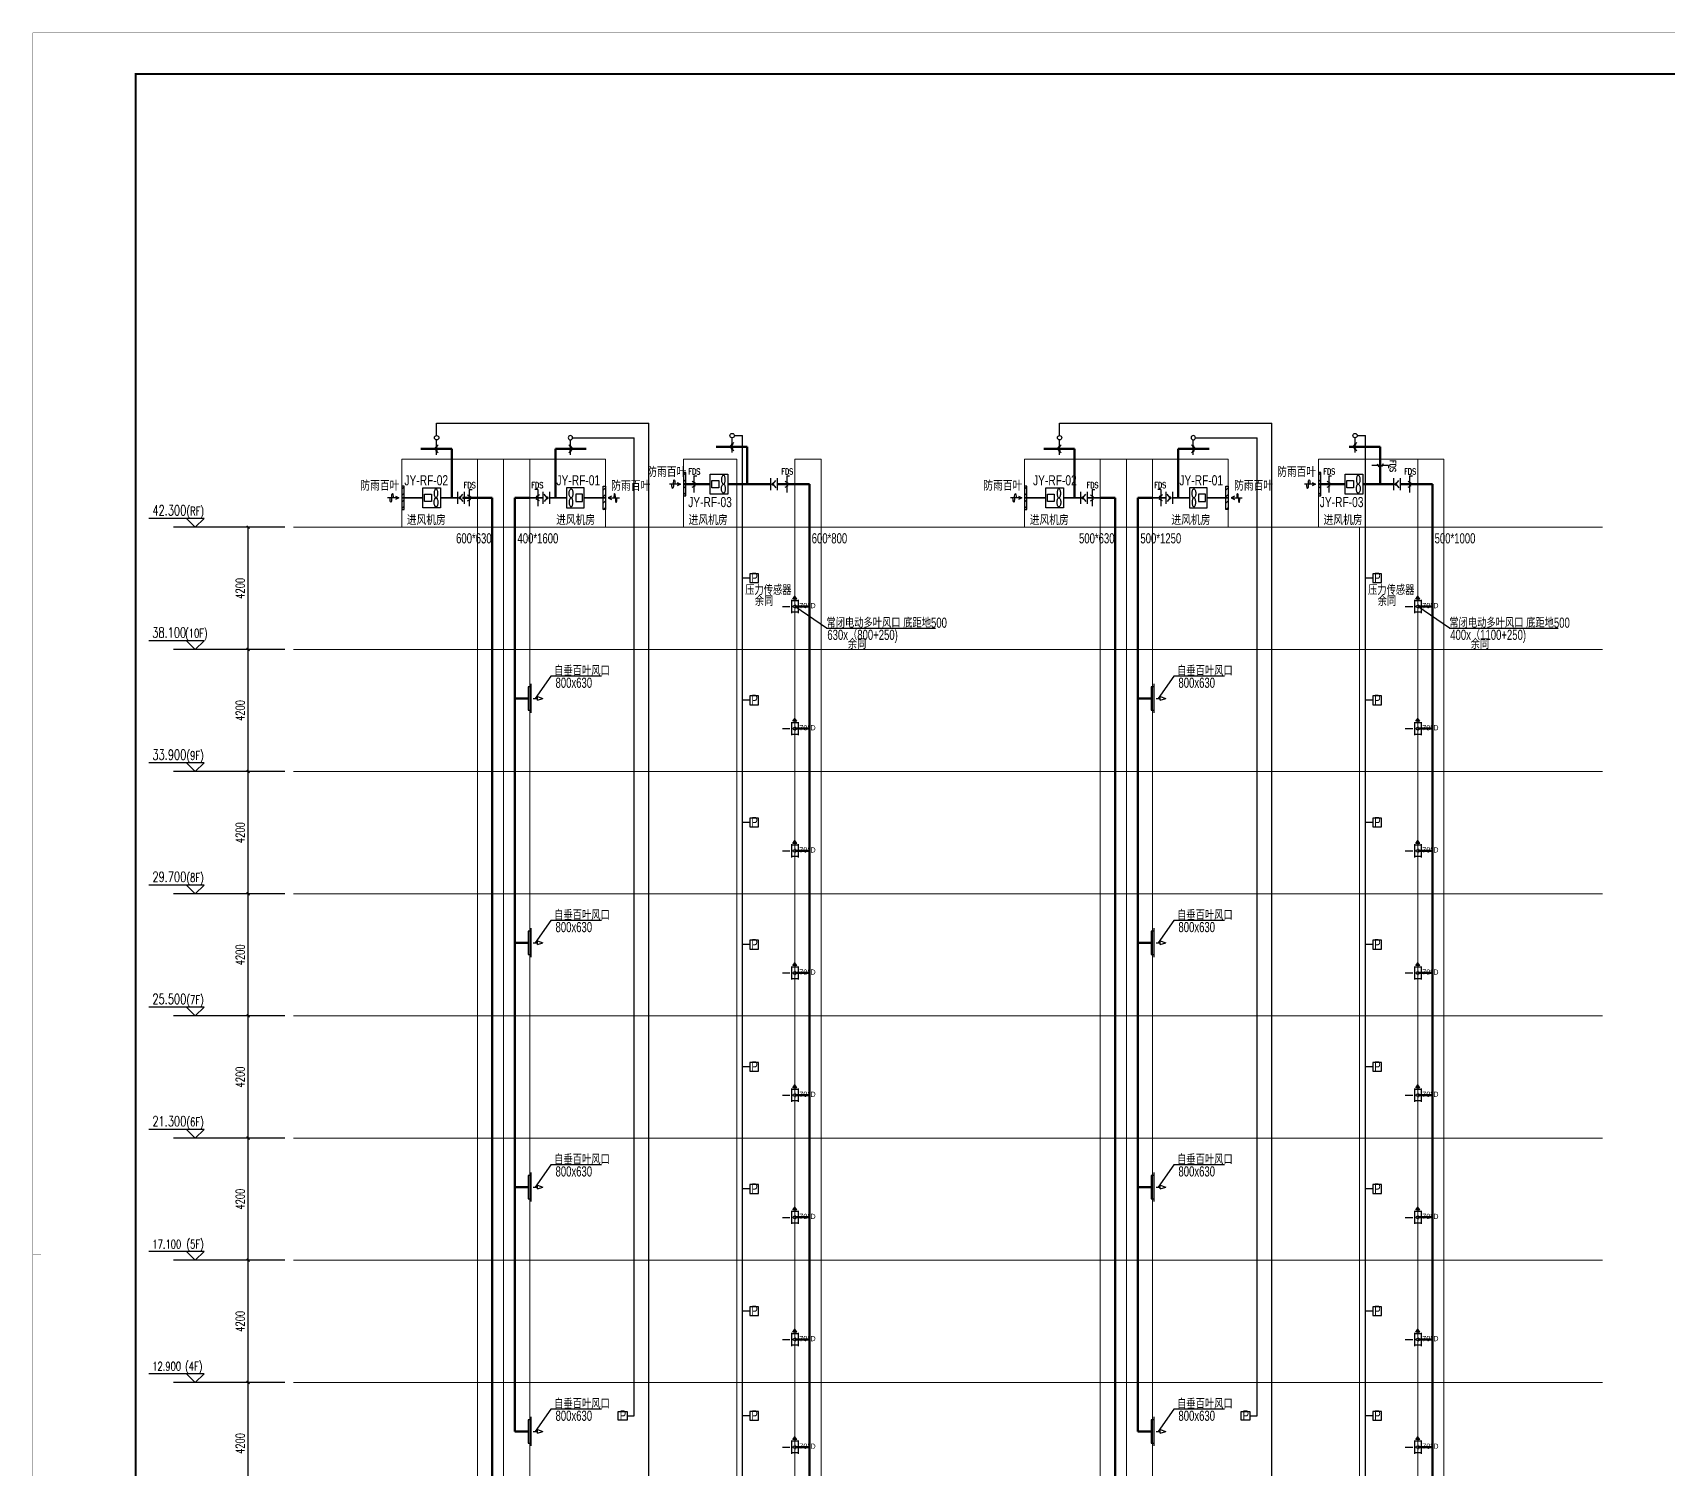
# Model space of a CAD drawing. Extents: x -778003 to -147913, y -2164908 to -814216.
# Drawn here: x -484129 to -427936, y -1228417 to -1179062 of the extents above; entities that cross this region are included whole.
import ezdxf
from ezdxf.enums import TextEntityAlignment as Align

# ---------------------------------------------------------------- set-up
doc = ezdxf.new("R2010")
doc.units = 0
doc.header["$LTSCALE"] = 1000
doc.header["$MEASUREMENT"] = 0
doc.layers.get('0').update_dxf_attribs({"linetype": 'CONTINUOUS'})
for name, color, linetype in [('00AC-风口及标注-61', 61, 'CONTINUOUS'), ('DIM_ELEV', 3, 'CONTINUOUS'), ('DUCT-加压送风标注', 3, 'CONTINUOUS'), ('DUCT-加压送风管单线', 1, 'CONTINUOUS'), ('DUCT-加压送风风口', 7, 'CONTINUOUS'), ('H-DUCT-新风标注', 3, 'CONTINUOUS'), ('H-DUCT-阀门', 2, 'CONTINUOUS'), ('H-DUCT-风口', 61, 'CONTINUOUS'), ('H-设备', 131, 'CONTINUOUS'), ('PUB_DIM', 7, 'CONTINUOUS')]:
    doc.layers.add(name, color=color, linetype=linetype)
doc.layers.add('H-辅助', color=7, linetype='CONTINUOUS', lineweight=20)
doc.layers.add('暖通-新风-标注', color=3, linetype='CONTINUOUS', lineweight=25)
doc.styles.add('_TCH_DIM', font='SIMPLEX', dxfattribs={"bigfont": 'GBCBIG'})
doc.styles.add('_TCH_DIM_T3', font='SIMPLEX', dxfattribs={"width": 0.705882, "bigfont": 'GBCBIG'})
doc.styles.add('GB-100', font='ROS', dxfattribs={"width": 0.8, "height": 300, "bigfont": 'JD'})
doc.styles.add('romans', font='romans', dxfattribs={"width": 0.7})
doc.styles.get("Standard").update_dxf_attribs({"font": 'ros.shx', "width": 0.75, "bigfont": 'jd.shx'})
doc.dimstyles.new('_TCH_ARCH&&100', dxfattribs={"dimtxt": 297.5, "dimasz": 100, "dimexe": 250, "dimexo": 300, "dimgap": 126.25, "dimtad": 1, "dimdec": 0, "dimzin": 0, "dimdsep": 46, "dimtxsty": '_TCH_DIM_T3', "dimblk": 'ARCHTICK', "dimcen": 0.09, "dimclrt": 7, "dimazin": 2, "dimtfac": 1, "dimtdec": 0, "dimtix": 1, "dimtmove": 2, "dimatfit": 3, "dimfxl": 0, "dimtolj": 1, "dimtzin": 0, "dimarcsym": 0})
pattern_1 = [(45, (-311166.83, -781005.28), (-112.2532, 112.2532), [])]
pattern_2 = [(45, (-289753.15, -781005.28), (-112.2532, 112.2532), [])]

# ---------------------------------------------------------------- blocks, each defined once
blk = doc.blocks.new('_ArchTick')
at = {"color": 0, "linetype": 'ByBlock', "const_width": 0.4}
blk.add_lwpolyline([(-0.5, -0.5), (0.5, 0.5)], dxfattribs=at)
blk = doc.blocks.new('*D24')
at = {"layer": 'PUB_DIM', "color": 0, "lineweight": -2}
for p, q in [((-475466, -1221265), (-476973, -1221265)), ((-476723, -1225465), (-476723, -1221265)), ((-475466, -1225465), (-476973, -1225465))]:
    blk.add_line(p, q, dxfattribs=at)
at = {"layer": 'PUB_DIM', "color": 0, "lineweight": -2, "xscale": 100, "yscale": 100, "zscale": 100}
for p, rotation in [((-476723, -1221265), 90), ((-476723, -1225465), 270)]:
    blk.add_blockref('_ArchTick', p, dxfattribs=dict(at, rotation=rotation))
at = {"layer": 'PUB_DIM', "color": 7, "insert": (-476998, -1223365), "char_height": 297.5, "attachment_point": 5, "rotation": 90, "style": '_TCH_DIM_T3'}
blk.add_mtext('\\A1;4200', dxfattribs=at)
blk = doc.blocks.new('*D25')
at = {"layer": 'PUB_DIM', "color": 0, "lineweight": -2}
for p, q in [((-475466, -1225465), (-476973, -1225465)), ((-476723, -1229665), (-476723, -1225465)), ((-475466, -1229665), (-476973, -1229665))]:
    blk.add_line(p, q, dxfattribs=at)
at = {"layer": 'PUB_DIM', "color": 0, "lineweight": -2, "xscale": 100, "yscale": 100, "zscale": 100}
for p, rotation in [((-476723, -1225465), 90), ((-476723, -1229665), 270)]:
    blk.add_blockref('_ArchTick', p, dxfattribs=dict(at, rotation=rotation))
at = {"layer": 'PUB_DIM', "color": 7, "insert": (-476998, -1227565), "char_height": 297.5, "attachment_point": 5, "rotation": 90, "style": '_TCH_DIM_T3'}
blk.add_mtext('\\A1;4200', dxfattribs=at)
blk = doc.blocks.new('fengji')
at = {"layer": 'H-设备'}
for points in [[(715, 346), (715, -346), (113, -346), (113, 346)], [(403, -128), (167, -128), (167, 128), (403, 128)]]:
    blk.add_lwpolyline(points, close=True, dxfattribs=at)
for points in [[(563, 311, 0.199085), (542, 302, 0.098442), (517, 265, 0.05569), (504, 219, 0.04245), (499, 156, 0.04245), (504, 92, 0.05569), (517, 46, 0.098442), (542, 9, 0.199085), (563, 0, 0.199085), (584, 9, 0.098442), (608, 46, 0.05569), (622, 92, 0.04245), (627, 156, 0.04245), (622, 219, 0.05569), (608, 266, 0.098442), (584, 302, 0.199085)], [(563, 311, 0.199085), (542, 302, 0.098442), (517, 265, 0.05569), (504, 219, 0.04245), (499, 156, 0.04245), (504, 92, 0.05569), (517, 46, 0.098442), (542, 9, 0.199085), (563, 0, 0.199085), (584, 9, 0.098442), (608, 46, 0.05569), (622, 92, 0.04245), (627, 156, 0.04245), (622, 219, 0.05569), (608, 266, 0.098442), (584, 302, 0.199085)], [(563, -311, -0.199085), (542, -302, -0.098442), (518, -265, -0.05569), (504, -219, -0.04245), (499, -156, -0.04245), (504, -92, -0.05569), (518, -46, -0.098442), (542, -9, -0.199085), (563, 0, -0.199085), (584, -9, -0.098442), (608, -46, -0.05569), (622, -92, -0.04245), (627, -155, -0.04245), (622, -219, -0.05569), (609, -265, -0.098442), (584, -302, -0.199085)], [(563, -311, -0.199085), (542, -302, -0.098442), (518, -265, -0.05569), (504, -219, -0.04245), (499, -156, -0.04245), (504, -92, -0.05569), (518, -46, -0.098442), (542, -9, -0.199085), (563, 0, -0.199085), (584, -9, -0.098442), (608, -46, -0.05569), (622, -92, -0.04245), (627, -155, -0.04245), (622, -219, -0.05569), (609, -265, -0.098442), (584, -302, -0.199085)]]:
    blk.add_lwpolyline(points, format="xyb", close=True, dxfattribs=at)
blk = doc.blocks.new('OAPBJ048')
at = {"color": 0, "linetype": 'ByBlock', "lineweight": -2}
for p, q in [((-125, 65), (-50, -65)), ((125, 65), (50, -65))]:
    blk.add_line(p, q, dxfattribs=at)
blk = doc.blocks.new('FFM')
at = {"layer": 'H-DUCT-阀门', "linetype": 'ByBlock', "lineweight": -2}
for p, q in [((-163, 0), (177, 0)), ((0, 350), (0, -350)), ((0, 350), (121, 350))]:
    blk.add_line(p, q, dxfattribs=at)
at = {"layer": 'H-DUCT-阀门', "linetype": 'ByBlock', "lineweight": -2, "rotation": 90}
blk.add_blockref('OAPBJ048', (0, 0), dxfattribs=at)
at = {"layer": 'H-DUCT-阀门', "linetype": 'ByBlock', "lineweight": -2, "style": 'romans', "width": 0.8}
blk.add_attdef('FD', text='', height=200, dxfattribs=at).set_placement((462, 649), align=Align.MIDDLE_CENTER)
blk = doc.blocks.new('tiaojie')
at = {"layer": 'H-DUCT-阀门'}
for p, q in [((-57, 25), (57, 138)), ((0, -206), (0, 304)), ((-57, -26), (57, -139))]:
    blk.add_line(p, q, dxfattribs=at)
at = {"layer": 'H-DUCT-阀门', "const_width": 40}
for points in [[(-20, 81, 1), (20, 81, 1)], [(-20, -83, 1), (20, -83, 1)]]:
    blk.add_lwpolyline(points, format="xyb", close=True, dxfattribs=at)
at = {"layer": 'H-DUCT-阀门'}
blk.add_circle((0, 379), 75, dxfattribs=at)
blk = doc.blocks.new('*D18')
at = {"layer": 'PUB_DIM', "color": 0, "lineweight": -2}
for p, q in [((-475466, -1217065), (-476973, -1217065)), ((-476723, -1221265), (-476723, -1217065)), ((-475466, -1221265), (-476973, -1221265))]:
    blk.add_line(p, q, dxfattribs=at)
at = {"layer": 'PUB_DIM', "color": 0, "lineweight": -2, "xscale": 100, "yscale": 100, "zscale": 100}
for p, rotation in [((-476723, -1217065), 90), ((-476723, -1221265), 270)]:
    blk.add_blockref('_ArchTick', p, dxfattribs=dict(at, rotation=rotation))
at = {"layer": 'PUB_DIM', "color": 7, "insert": (-476998, -1219165), "char_height": 297.5, "attachment_point": 5, "rotation": 90, "style": '_TCH_DIM_T3'}
blk.add_mtext('\\A1;4200', dxfattribs=at)
blk = doc.blocks.new('*D19')
at = {"layer": 'PUB_DIM', "color": 0, "lineweight": -2}
for p, q in [((-475466, -1212865), (-476973, -1212865)), ((-476723, -1217065), (-476723, -1212865)), ((-475466, -1217065), (-476973, -1217065))]:
    blk.add_line(p, q, dxfattribs=at)
at = {"layer": 'PUB_DIM', "color": 0, "lineweight": -2, "xscale": 100, "yscale": 100, "zscale": 100}
for p, rotation in [((-476723, -1212865), 90), ((-476723, -1217065), 270)]:
    blk.add_blockref('_ArchTick', p, dxfattribs=dict(at, rotation=rotation))
at = {"layer": 'PUB_DIM', "color": 7, "insert": (-476998, -1214965), "char_height": 297.5, "attachment_point": 5, "rotation": 90, "style": '_TCH_DIM_T3'}
blk.add_mtext('\\A1;4200', dxfattribs=at)
blk = doc.blocks.new('*D20')
at = {"layer": 'PUB_DIM', "color": 0, "lineweight": -2}
for p, q in [((-475466, -1208665), (-476973, -1208665)), ((-476723, -1212865), (-476723, -1208665)), ((-475466, -1212865), (-476973, -1212865))]:
    blk.add_line(p, q, dxfattribs=at)
at = {"layer": 'PUB_DIM', "color": 0, "lineweight": -2, "xscale": 100, "yscale": 100, "zscale": 100}
for p, rotation in [((-476723, -1208665), 90), ((-476723, -1212865), 270)]:
    blk.add_blockref('_ArchTick', p, dxfattribs=dict(at, rotation=rotation))
at = {"layer": 'PUB_DIM', "color": 7, "insert": (-476998, -1210765), "char_height": 297.5, "attachment_point": 5, "rotation": 90, "style": '_TCH_DIM_T3'}
blk.add_mtext('\\A1;4200', dxfattribs=at)
blk = doc.blocks.new('*D21')
at = {"layer": 'PUB_DIM', "color": 0, "lineweight": -2}
for p, q in [((-475466, -1204465), (-476973, -1204465)), ((-476723, -1208665), (-476723, -1204465)), ((-475466, -1208665), (-476973, -1208665))]:
    blk.add_line(p, q, dxfattribs=at)
at = {"layer": 'PUB_DIM', "color": 0, "lineweight": -2, "xscale": 100, "yscale": 100, "zscale": 100}
for p, rotation in [((-476723, -1204465), 90), ((-476723, -1208665), 270)]:
    blk.add_blockref('_ArchTick', p, dxfattribs=dict(at, rotation=rotation))
at = {"layer": 'PUB_DIM', "color": 7, "insert": (-476998, -1206565), "char_height": 297.5, "attachment_point": 5, "rotation": 90, "style": '_TCH_DIM_T3'}
blk.add_mtext('\\A1;4200', dxfattribs=at)
blk = doc.blocks.new('*D22')
at = {"layer": 'PUB_DIM', "color": 0, "lineweight": -2}
for p, q in [((-475466, -1200265), (-476973, -1200265)), ((-476723, -1204465), (-476723, -1200265)), ((-475466, -1204465), (-476973, -1204465))]:
    blk.add_line(p, q, dxfattribs=at)
at = {"layer": 'PUB_DIM', "color": 0, "lineweight": -2, "xscale": 100, "yscale": 100, "zscale": 100}
for p, rotation in [((-476723, -1200265), 90), ((-476723, -1204465), 270)]:
    blk.add_blockref('_ArchTick', p, dxfattribs=dict(at, rotation=rotation))
at = {"layer": 'PUB_DIM', "color": 7, "insert": (-476998, -1202365), "char_height": 297.5, "attachment_point": 5, "rotation": 90, "style": '_TCH_DIM_T3'}
blk.add_mtext('\\A1;4200', dxfattribs=at)
blk = doc.blocks.new('*D23')
at = {"layer": 'PUB_DIM', "color": 0, "lineweight": -2}
for p, q in [((-475466, -1196065), (-476973, -1196065)), ((-476723, -1200265), (-476723, -1196065)), ((-475466, -1200265), (-476973, -1200265))]:
    blk.add_line(p, q, dxfattribs=at)
at = {"layer": 'PUB_DIM', "color": 0, "lineweight": -2, "xscale": 100, "yscale": 100, "zscale": 100}
for p, rotation in [((-476723, -1196065), 90), ((-476723, -1200265), 270)]:
    blk.add_blockref('_ArchTick', p, dxfattribs=dict(at, rotation=rotation))
at = {"layer": 'PUB_DIM', "color": 7, "insert": (-476998, -1198165), "char_height": 297.5, "attachment_point": 5, "rotation": 90, "style": '_TCH_DIM_T3'}
blk.add_mtext('\\A1;4200', dxfattribs=at)
blk = doc.blocks.new('_ARROW')
blk.add_solid([(0, 0), (-1, 0.1), (-1, -0.1)])
blk = doc.blocks.new('A$C2AB53CED')
at = {"layer": 'H-DUCT-阀门'}
for p, q in [((625, 26), (696, 149)), ((767, 26), (625, 26)), ((767, 26), (696, 149)), ((696, 26), (696, -45)), ((584, -9), (584, -581)), ((809, -45), (584, -45)), ((809, -545), (584, -545)), ((696, -197), (696, -392)), ((809, -9), (809, -581))]:
    blk.add_line(p, q, dxfattribs=at)
at = {"layer": 'H-DUCT-阀门', "const_width": 26.3}
blk.add_lwpolyline([(584, -7), (584, -582)], dxfattribs=at)
at = {"layer": 'H-DUCT-阀门'}
blk.add_lwpolyline([(267, -295), (524, -295)], dxfattribs=at)
blk.add_circle((696, -295), 58.3, dxfattribs=at)
at = {"layer": 'H-DUCT-阀门', "extrusion": (0, 0, -1), "xscale": 144.0000000037253, "yscale": 144.0000000037253, "zscale": -144.0000000037253}
blk.add_blockref('_ARROW', (-267, -295), dxfattribs=at)
blk.add_blockref('_ARROW', (-267, -295), dxfattribs=at)
blk.add_blockref('_ARROW', (-267, -295), dxfattribs=at)
at = {"layer": 'H-DUCT-阀门', "width": 0.7}
blk.add_text('70%%DD', height=225, dxfattribs=at).set_placement((848, -368))
blk = doc.blocks.new('$风口$00000098')
for p, q in [((0, 0), (-100, 0)), ((0, 200), (100, 200)), ((0, -200), (0, 200)), ((100, 250), (100, -250)), ((172, 0), (315, 0)), ((315, 31), (500, 0)), ((315, 31), (315, -31)), ((315, -31), (500, 0)), ((100, -200), (0, -200))]:
    blk.add_line(p, q)
blk = doc.blocks.new('A1')
for points, const_width in [([(-584266, -1025182), (-500166, -1025182), (-500166, -965782), (-584266, -965782)], 5), ([(-507666, -966782), (-581766, -966782), (-581766, -1024182), (-507666, -1024182)], 50)]:
    blk.add_lwpolyline(points, close=True, dxfattribs=dict(const_width=const_width))
at = {"const_width": 5}
blk.add_lwpolyline([(-584266, -995482), (-584066, -995482)], dxfattribs=at)

msp = doc.modelspace()

# ---------------------------------------------------------------- hatches: boundary and pattern name
at = {"layer": '暖通-新风-标注'}
h = msp.add_hatch(dxfattribs=at)
h.set_pattern_fill('ANSI31', color=256, scale=100, style=0)
h.set_pattern_definition(pattern_1)
h.paths.add_polyline_path([(-471443.1, -1195454.6), (-471363.1, -1195454.6), (-471363.1, -1194654.6), (-471443.1, -1194654.6)])
h = msp.add_hatch(dxfattribs=at)
h.set_pattern_fill('ANSI31', color=256, scale=100, style=0)
h.set_pattern_definition(pattern_1)
h.paths.add_polyline_path([(-464442.9, -1195454.6), (-464522.9, -1195454.6), (-464522.9, -1194654.6), (-464442.9, -1194654.6)])
h = msp.add_hatch(dxfattribs=at)
h.set_pattern_fill('ANSI31', color=256, scale=100, style=0)
h.set_pattern_definition([(45, (-301479.76, -780534.89), (-112.2532, 112.2532), [])])
h.paths.add_polyline_path([(-461756, -1194984.2), (-461676, -1194984.2), (-461676, -1194184.2), (-461756, -1194184.2)])
h = msp.add_hatch(dxfattribs=at)
h.set_pattern_fill('ANSI31', color=256, scale=100, style=0)
h.set_pattern_definition(pattern_2)
h.paths.add_polyline_path([(-450029.4, -1195454.6), (-449949.4, -1195454.6), (-449949.4, -1194654.6), (-450029.4, -1194654.6)])
h = msp.add_hatch(dxfattribs=at)
h.set_pattern_fill('ANSI31', color=256, scale=100, style=0)
h.set_pattern_definition(pattern_2)
h.paths.add_polyline_path([(-443029.2, -1195454.6), (-443109.2, -1195454.6), (-443109.2, -1194654.6), (-443029.2, -1194654.6)])
h = msp.add_hatch(dxfattribs=at)
h.set_pattern_fill('ANSI31', color=256, scale=100, style=0)
h.set_pattern_definition([(45, (-279653.14, -780534.89), (-112.2532, 112.2532), [])])
h.paths.add_polyline_path([(-439929.4, -1194984.2), (-439849.4, -1194984.2), (-439849.4, -1194184.2), (-439929.4, -1194184.2)])

# ---------------------------------------------------------------- linework, layer by layer
at = {"layer": 'DIM_ELEV', "color": 0}
for p, q in [((-478238.7, -1195764.5), (-480138.7, -1195764.5)), ((-478538.7, -1196064.5), (-478838.7, -1195764.5)), ((-478538.7, -1196064.5), (-478238.7, -1195764.5)), ((-478238.7, -1199964.5), (-480138.7, -1199964.5)), ((-478538.7, -1200264.5), (-478838.7, -1199964.5)), ((-478538.7, -1200264.5), (-478238.7, -1199964.5)), ((-478238.7, -1204164.5), (-480138.7, -1204164.5)), ((-478538.7, -1204464.5), (-478838.7, -1204164.5)), ((-478538.7, -1204464.5), (-478238.7, -1204164.5)), ((-478238.7, -1208364.5), (-480138.7, -1208364.5)), ((-478538.7, -1208664.5), (-478838.7, -1208364.5)), ((-478538.7, -1208664.5), (-478238.7, -1208364.5)), ((-478238.7, -1212564.5), (-480138.7, -1212564.5)), ((-478538.7, -1212864.5), (-478838.7, -1212564.5)), ((-478538.7, -1212864.5), (-478238.7, -1212564.5)), ((-478238.7, -1216764.5), (-480138.7, -1216764.5)), ((-478538.7, -1217064.5), (-478838.7, -1216764.5)), ((-478538.7, -1217064.5), (-478238.7, -1216764.5)), ((-478238.7, -1220964.5), (-480138.7, -1220964.5)), ((-478538.7, -1221264.5), (-478838.7, -1220964.5)), ((-478538.7, -1221264.5), (-478238.7, -1220964.5)), ((-478238.7, -1225164.5), (-480138.7, -1225164.5)), ((-478538.7, -1225464.5), (-478838.7, -1225164.5)), ((-478538.7, -1225464.5), (-478238.7, -1225164.5))]:
    msp.add_line(p, q, dxfattribs=at)
at = {"layer": 'DIM_ELEV', "color": 3}
for p, q in [((-475926.6, -1196064.5), (-479288.7, -1196064.5)), ((-475926.6, -1200264.5), (-479288.7, -1200264.5)), ((-475926.6, -1204464.5), (-479288.7, -1204464.5)), ((-475926.6, -1208664.5), (-479288.7, -1208664.5)), ((-475926.6, -1212864.5), (-479288.7, -1212864.5)), ((-475926.6, -1217064.5), (-479288.7, -1217064.5)), ((-475926.6, -1221264.5), (-479288.7, -1221264.5)), ((-475926.6, -1225464.5), (-479288.7, -1225464.5))]:
    msp.add_line(p, q, dxfattribs=at)
at = {"layer": 'DUCT-加压送风标注'}
for p, q in [((-456838.3, -1199532), (-457928.1, -1198788.4)), ((-435424.6, -1199532), (-436514.4, -1198788.4)), ((-456838.3, -1199532), (-453096.5, -1199532)), ((-435424.6, -1199532), (-431682.8, -1199532)), ((-466315.7, -1201179.8), (-466849.6, -1201949.2)), ((-464577.2, -1201179.8), (-466315.7, -1201179.8)), ((-444902, -1201179.8), (-445436, -1201949.2)), ((-443163.5, -1201179.8), (-444902, -1201179.8)), ((-466315.7, -1209579.8), (-466849.6, -1210349.2)), ((-464577.2, -1209579.8), (-466315.7, -1209579.8)), ((-444902, -1209579.8), (-445436, -1210349.2)), ((-443163.5, -1209579.8), (-444902, -1209579.8)), ((-466315.7, -1217979.8), (-466849.6, -1218749.2)), ((-464577.2, -1217979.8), (-466315.7, -1217979.8)), ((-444902, -1217979.8), (-445436, -1218749.2)), ((-443163.5, -1217979.8), (-444902, -1217979.8)), ((-466315.7, -1226379.8), (-466849.6, -1227149.2)), ((-464577.2, -1226379.8), (-466315.7, -1226379.8)), ((-444902, -1226379.8), (-445436, -1227149.2)), ((-443163.5, -1226379.8), (-444902, -1226379.8))]:
    msp.add_line(p, q, dxfattribs=at)
at = {"layer": 'DUCT-加压送风管单线', "lineweight": 50}
for p, q in [((-469725.2, -1193364.5), (-470786.2, -1193364.5)), ((-469725.2, -1195054.6), (-469725.2, -1193364.5)), ((-466160.9, -1193364.5), (-465099.8, -1193364.5)), ((-466160.9, -1195054.6), (-466160.9, -1193364.5)), ((-459566.4, -1193294.1), (-460627.5, -1193294.1)), ((-459566.4, -1194584.2), (-459566.4, -1193294.1)), ((-448311.5, -1193364.5), (-449372.5, -1193364.5)), ((-448311.5, -1195054.6), (-448311.5, -1193364.5)), ((-444747.2, -1193364.5), (-443686.1, -1193364.5)), ((-444747.2, -1195054.6), (-444747.2, -1193364.5)), ((-437807.3, -1193294.1), (-438868.4, -1193294.1)), ((-437807.3, -1194584.2), (-437807.3, -1193294.1)), ((-461756, -1194584.2), (-460835.3, -1194584.2)), ((-458766.1, -1194584.2), (-460232.6, -1194584.2)), ((-457928.1, -1194584.2), (-458536.1, -1194584.2)), ((-457928.1, -1194584.2), (-457420.6, -1194584.2)), ((-457420.6, -1194584.2), (-457420.6, -1246338.4)), ((-439929.4, -1194584.2), (-439008.7, -1194584.2)), ((-437352.4, -1194584.2), (-438406, -1194584.2)), ((-436514.4, -1194584.2), (-437122.4, -1194584.2)), ((-436514.4, -1194584.2), (-436007, -1194584.2)), ((-436007, -1194584.2), (-436007, -1246338.4)), ((-468843, -1195054.6), (-469350.5, -1195054.6)), ((-468843, -1195054.6), (-468335.6, -1195054.6)), ((-468335.6, -1195054.6), (-468335.6, -1246598.3)), ((-467043, -1195054.6), (-467550.5, -1195054.6)), ((-467550.5, -1195054.6), (-467550.5, -1227149.2)), ((-447429.3, -1195054.6), (-446921.9, -1195054.6)), ((-446921.9, -1195054.6), (-446921.9, -1246598.3)), ((-445629.3, -1195054.6), (-446136.8, -1195054.6)), ((-446136.8, -1195054.6), (-446136.8, -1227149.2)), ((-457928.1, -1198788.4), (-457420.6, -1198788.4)), ((-436514.4, -1198788.4), (-436007, -1198788.4)), ((-467093, -1201949.2), (-467550.5, -1201949.2)), ((-445679.3, -1201949.2), (-446136.8, -1201949.2)), ((-457928.1, -1202988.4), (-457420.6, -1202988.4)), ((-436514.4, -1202988.4), (-436007, -1202988.4)), ((-457928.1, -1207188.4), (-457420.6, -1207188.4)), ((-436514.4, -1207188.4), (-436007, -1207188.4)), ((-467093, -1210349.2), (-467550.5, -1210349.2)), ((-445679.3, -1210349.2), (-446136.8, -1210349.2)), ((-457928.1, -1211388.4), (-457420.6, -1211388.4)), ((-436514.4, -1211388.4), (-436007, -1211388.4)), ((-457928.1, -1215588.4), (-457420.6, -1215588.4)), ((-436514.4, -1215588.4), (-436007, -1215588.4)), ((-467093, -1218749.2), (-467550.5, -1218749.2)), ((-445679.3, -1218749.2), (-446136.8, -1218749.2)), ((-457928.1, -1219788.4), (-457420.6, -1219788.4)), ((-436514.4, -1219788.4), (-436007, -1219788.4)), ((-457928.1, -1223988.4), (-457420.6, -1223988.4)), ((-436514.4, -1223988.4), (-436007, -1223988.4)), ((-467093, -1227149.2), (-467550.5, -1227149.2)), ((-445679.3, -1227149.2), (-446136.8, -1227149.2)), ((-457928.1, -1227688.4), (-457420.6, -1227688.4)), ((-436514.4, -1227688.4), (-436007, -1227688.4))]:
    msp.add_line(p, q, dxfattribs=at)
at = {"layer": 'DUCT-加压送风管单线', "lineweight": 35}
for p, q in [((-471443.1, -1195054.6), (-470714.1, -1195054.6)), ((-470111.4, -1195054.6), (-469526.9, -1195054.6)), ((-469296.9, -1195054.6), (-468843, -1195054.6)), ((-466589.1, -1195054.6), (-467043, -1195054.6)), ((-465774.6, -1195054.6), (-466359.1, -1195054.6)), ((-464442.9, -1195054.6), (-465172, -1195054.6)), ((-450029.4, -1195054.6), (-449300.4, -1195054.6)), ((-448697.7, -1195054.6), (-448113.2, -1195054.6)), ((-447883.2, -1195054.6), (-447429.3, -1195054.6)), ((-445175.5, -1195054.6), (-445629.3, -1195054.6)), ((-444360.9, -1195054.6), (-444945.5, -1195054.6)), ((-443029.2, -1195054.6), (-443758.3, -1195054.6))]:
    msp.add_line(p, q, dxfattribs=at)
at = {"layer": 'H-DUCT-阀门'}
for p, q in [((-470241.6, -1192910.2), (-470241.6, -1192485.2)), ((-448827.9, -1192910.2), (-448827.9, -1192485.2)), ((-444155.8, -1192985.2), (-443876.1, -1192985.2)), ((-458766.1, -1194379.4), (-458766.1, -1194789)), ((-458683.6, -1194584.2), (-458581.1, -1194462.2)), ((-458683.6, -1194584.2), (-458581.1, -1194704.1)), ((-458536.1, -1194379.4), (-458536.1, -1194789)), ((-437352.4, -1194379.4), (-437352.4, -1194789)), ((-437269.9, -1194584.2), (-437167.4, -1194462.2)), ((-437269.9, -1194584.2), (-437167.4, -1194704.1)), ((-437122.4, -1194379.4), (-437122.4, -1194789)), ((-469526.9, -1194849.8), (-469526.9, -1195259.4)), ((-469444.4, -1195054.6), (-469341.9, -1194932.6)), ((-469444.4, -1195054.6), (-469341.9, -1195174.5)), ((-469296.9, -1194849.8), (-469296.9, -1195259.4)), ((-466589.1, -1194849.8), (-466589.1, -1195259.4)), ((-466441.6, -1195054.6), (-466544.1, -1194932.6)), ((-466441.6, -1195054.6), (-466544.1, -1195174.5)), ((-466359.1, -1194849.8), (-466359.1, -1195259.4)), ((-448113.2, -1194849.8), (-448113.2, -1195259.4)), ((-448030.7, -1195054.6), (-447928.2, -1194932.6)), ((-448030.7, -1195054.6), (-447928.2, -1195174.5)), ((-447883.2, -1194849.8), (-447883.2, -1195259.4)), ((-445175.5, -1194849.8), (-445175.5, -1195259.4)), ((-445028, -1195054.6), (-445130.4, -1194932.6)), ((-445028, -1195054.6), (-445130.4, -1195174.5)), ((-444945.5, -1194849.8), (-444945.5, -1195259.4)), ((-459478.1, -1197814.5), (-459728.1, -1197814.5)), ((-438064.4, -1197814.5), (-438314.4, -1197814.5)), ((-459478.1, -1202014.5), (-459728.1, -1202014.5)), ((-438064.4, -1202014.5), (-438314.4, -1202014.5)), ((-459478.1, -1206214.5), (-459728.1, -1206214.5)), ((-438064.4, -1206214.5), (-438314.4, -1206214.5)), ((-459478.1, -1210414.5), (-459728.1, -1210414.5)), ((-438064.4, -1210414.5), (-438314.4, -1210414.5)), ((-459478.1, -1214614.5), (-459728.1, -1214614.5)), ((-438064.4, -1214614.5), (-438314.4, -1214614.5)), ((-459478.1, -1218814.5), (-459728.1, -1218814.5)), ((-438064.4, -1218814.5), (-438314.4, -1218814.5)), ((-459478.1, -1223014.5), (-459728.1, -1223014.5)), ((-438064.4, -1223014.5), (-438314.4, -1223014.5)), ((-463696.8, -1226614.5), (-463446.8, -1226614.5)), ((-459478.1, -1226614.5), (-459728.1, -1226614.5)), ((-442283.1, -1226614.5), (-442033.1, -1226614.5)), ((-438064.4, -1226614.5), (-438314.4, -1226614.5))]:
    msp.add_line(p, q, dxfattribs=at)
at = {"layer": 'H-DUCT-阀门', "lineweight": 30}
for p, q in [((-470241.6, -1192485.2), (-462946.8, -1192485.2)), ((-462946.8, -1239514.5), (-462946.8, -1192485.2)), ((-460007.8, -1192914.8), (-459728.1, -1192914.8)), ((-459728.1, -1245764.5), (-459728.1, -1192914.8)), ((-448827.9, -1192485.2), (-441533.1, -1192485.2)), ((-441533.1, -1239514.5), (-441533.1, -1192485.2)), ((-438594.1, -1192914.8), (-438314.4, -1192914.8)), ((-438314.4, -1245764.5), (-438314.4, -1192914.8)), ((-465569.5, -1192985.2), (-463446.8, -1192985.2)), ((-463446.8, -1226614.5), (-463446.8, -1192985.2)), ((-444155.8, -1192985.2), (-442033.1, -1192985.2)), ((-442033.1, -1226614.5), (-442033.1, -1192985.2))]:
    msp.add_line(p, q, dxfattribs=at)
at = {"layer": 'H-DUCT-阀门', "const_width": 50}
for points in [[(-458708.6, -1194584.2, 1), (-458658.6, -1194584.2, 1)], [(-437294.9, -1194584.2, 1), (-437244.9, -1194584.2, 1)], [(-469469.4, -1195054.6, 1), (-469419.4, -1195054.6, 1)], [(-466416.6, -1195054.6, -1), (-466466.6, -1195054.6, -1)], [(-448055.7, -1195054.6, 1), (-448005.7, -1195054.6, 1)], [(-445003, -1195054.6, -1), (-445053, -1195054.6, -1)]]:
    msp.add_lwpolyline(points, format="xyb", close=True, dxfattribs=at)
at = {"layer": 'H-DUCT-阀门'}
for points in [[(-459478.1, -1197964.5), (-459178.1, -1197964.5), (-459178.1, -1197664.5), (-459478.1, -1197664.5)], [(-438064.4, -1197964.5), (-437764.4, -1197964.5), (-437764.4, -1197664.5), (-438064.4, -1197664.5)], [(-459478.1, -1202164.5), (-459178.1, -1202164.5), (-459178.1, -1201864.5), (-459478.1, -1201864.5)], [(-438064.4, -1202164.5), (-437764.4, -1202164.5), (-437764.4, -1201864.5), (-438064.4, -1201864.5)], [(-459478.1, -1206364.5), (-459178.1, -1206364.5), (-459178.1, -1206064.5), (-459478.1, -1206064.5)], [(-438064.4, -1206364.5), (-437764.4, -1206364.5), (-437764.4, -1206064.5), (-438064.4, -1206064.5)], [(-459478.1, -1210564.5), (-459178.1, -1210564.5), (-459178.1, -1210264.5), (-459478.1, -1210264.5)], [(-438064.4, -1210564.5), (-437764.4, -1210564.5), (-437764.4, -1210264.5), (-438064.4, -1210264.5)], [(-459478.1, -1214764.5), (-459178.1, -1214764.5), (-459178.1, -1214464.5), (-459478.1, -1214464.5)], [(-438064.4, -1214764.5), (-437764.4, -1214764.5), (-437764.4, -1214464.5), (-438064.4, -1214464.5)], [(-459478.1, -1218964.5), (-459178.1, -1218964.5), (-459178.1, -1218664.5), (-459478.1, -1218664.5)], [(-438064.4, -1218964.5), (-437764.4, -1218964.5), (-437764.4, -1218664.5), (-438064.4, -1218664.5)], [(-459478.1, -1223164.5), (-459178.1, -1223164.5), (-459178.1, -1222864.5), (-459478.1, -1222864.5)], [(-438064.4, -1223164.5), (-437764.4, -1223164.5), (-437764.4, -1222864.5), (-438064.4, -1222864.5)], [(-463696.8, -1226764.5), (-463996.8, -1226764.5), (-463996.8, -1226464.5), (-463696.8, -1226464.5)], [(-459478.1, -1226764.5), (-459178.1, -1226764.5), (-459178.1, -1226464.5), (-459478.1, -1226464.5)], [(-442283.1, -1226764.5), (-442583.1, -1226764.5), (-442583.1, -1226464.5), (-442283.1, -1226464.5)], [(-438064.4, -1226764.5), (-437764.4, -1226764.5), (-437764.4, -1226464.5), (-438064.4, -1226464.5)]]:
    msp.add_lwpolyline(points, close=True, dxfattribs=at)
at = {"layer": 'H-DUCT-风口', "linetype": 'ByBlock', "lineweight": -2}
for p, q in [((-461856, -1194584.2), (-462240, -1194584.2)), ((-440029.4, -1194584.2), (-440413.4, -1194584.2)), ((-471543.1, -1195054.6), (-471927.1, -1195054.6)), ((-464342.9, -1195054.6), (-463958.9, -1195054.6)), ((-450129.4, -1195054.6), (-450513.4, -1195054.6)), ((-442929.2, -1195054.6), (-442545.2, -1195054.6))]:
    msp.add_line(p, q, dxfattribs=at)
for points in [[(-461971.2, -1194526.6), (-461856, -1194584.2), (-461971.2, -1194641.8)], [(-440144.6, -1194526.6), (-440029.4, -1194584.2), (-440144.6, -1194641.8)], [(-471658.3, -1194997), (-471543.1, -1195054.6), (-471658.3, -1195112.2)], [(-464227.7, -1194997), (-464342.9, -1195054.6), (-464227.7, -1195112.2)], [(-450244.6, -1194997), (-450129.4, -1195054.6), (-450244.6, -1195112.2)], [(-442814, -1194997), (-442929.2, -1195054.6), (-442814, -1195112.2)]]:
    msp.add_lwpolyline(points, dxfattribs=at)
at = {"layer": 'H-DUCT-风口', "linetype": 'ByBlock', "lineweight": -2, "extrusion": (0, 0, -1)}
for centre, major_axis in [((-462128.7, -1194584.2), (0, -153.6)), ((-462074.9, -1194584.2), (0, 153.6)), ((-440302.1, -1194584.2), (0, -153.6)), ((-440248.3, -1194584.2), (0, 153.6)), ((-471815.8, -1195054.6), (0, -153.6)), ((-471762, -1195054.6), (0, 153.6)), ((-450402.1, -1195054.6), (0, -153.6)), ((-450348.3, -1195054.6), (0, 153.6))]:
    msp.add_ellipse(centre, major_axis=major_axis, ratio=0.175, start_param=4.712389, end_param=7.8539816, dxfattribs=at)
at = {"layer": 'H-DUCT-风口', "linetype": 'ByBlock', "lineweight": -2}
for centre, major_axis in [((-464124, -1195054.6), (0, 153.6)), ((-464070.3, -1195054.6), (0, -153.6)), ((-442710.4, -1195054.6), (0, 153.6)), ((-442656.6, -1195054.6), (0, -153.6))]:
    msp.add_ellipse(centre, major_axis=major_axis, ratio=0.175, start_param=4.712389, end_param=7.8539816, dxfattribs=at)
at = {"layer": 'H-辅助', "color": 7}
for p, q in [((-471443.1, -1193724), (-464442.9, -1193724)), ((-471443.1, -1193724), (-471443.1, -1196064.5)), ((-471443.1, -1193724), (-471443.1, -1196064.5)), ((-468843, -1193724), (-468843, -1248314.5)), ((-468843, -1193724), (-467943, -1193724)), ((-467943, -1193724), (-467943, -1248314.5)), ((-467943, -1193724), (-467943, -1248314.5)), ((-467043, -1193724), (-467943, -1193724)), ((-467043, -1193724), (-467043, -1238364.5)), ((-464442.9, -1193724), (-464442.9, -1196064.5)), ((-464442.9, -1193724), (-464442.9, -1196064.5)), ((-461756, -1193724), (-461756, -1196064.5)), ((-461756, -1193724), (-461756, -1196064.5)), ((-461756, -1193724), (-459928.1, -1193724)), ((-459928.1, -1196064.5), (-459928.1, -1193724)), ((-457928.1, -1193724), (-457928.1, -1248314.5)), ((-457928.1, -1193724), (-457028.1, -1193724)), ((-457028.1, -1193724), (-457028.1, -1248314.5)), ((-450029.4, -1193724), (-443029.2, -1193724)), ((-450029.4, -1193724), (-450029.4, -1196064.5)), ((-450029.4, -1193724), (-450029.4, -1196064.5)), ((-447429.3, -1193724), (-447429.3, -1248314.5)), ((-447429.3, -1193724), (-446529.3, -1193724)), ((-446529.3, -1193724), (-446529.3, -1248314.5)), ((-446529.3, -1193724), (-446529.3, -1248314.5)), ((-445629.3, -1193724), (-446529.3, -1193724)), ((-445629.3, -1193724), (-445629.3, -1238364.5)), ((-443029.2, -1193724), (-443029.2, -1196064.5)), ((-443029.2, -1193724), (-443029.2, -1196064.5)), ((-439929.4, -1193724), (-435614.4, -1193724)), ((-439929.4, -1193724), (-439929.4, -1196064.5)), ((-439929.4, -1193724), (-439929.4, -1196064.5)), ((-436514.4, -1193724), (-436514.4, -1248314.5)), ((-435614.4, -1193724), (-435614.4, -1248314.5)), ((-467043, -1196064.5), (-460694, -1196064.5)), ((-457928.1, -1196064.5), (-462243.1, -1196064.5)), ((-459928.1, -1196064.5), (-459928.1, -1248314.5)), ((-445629.3, -1196064.5), (-439280.3, -1196064.5)), ((-436514.4, -1196064.5), (-440829.4, -1196064.5)), ((-438514.4, -1196064.5), (-438514.4, -1248314.5))]:
    msp.add_line(p, q, dxfattribs=at)
at = {"layer": 'H-辅助'}
for p, q in [((-475166.3, -1196064.5), (-430164, -1196064.5)), ((-475166.3, -1200264.5), (-430164, -1200264.5)), ((-475166.3, -1204464.5), (-430164, -1204464.5)), ((-475166.3, -1208664.5), (-430164, -1208664.5)), ((-475166.3, -1212864.5), (-430164, -1212864.5)), ((-475166.3, -1217064.5), (-430164, -1217064.5)), ((-475166.3, -1221264.5), (-430164, -1221264.5)), ((-475166.3, -1225464.5), (-430164, -1225464.5))]:
    msp.add_line(p, q, dxfattribs=at)
at = {"layer": '暖通-新风-标注'}
for points in [[(-471443.1, -1195454.6), (-471363.1, -1195454.6), (-471363.1, -1194654.6), (-471443.1, -1194654.6)], [(-464442.9, -1195454.6), (-464522.9, -1195454.6), (-464522.9, -1194654.6), (-464442.9, -1194654.6)], [(-461756, -1194984.2), (-461676, -1194984.2), (-461676, -1194184.2), (-461756, -1194184.2)], [(-450029.4, -1195454.6), (-449949.4, -1195454.6), (-449949.4, -1194654.6), (-450029.4, -1194654.6)], [(-443029.2, -1195454.6), (-443109.2, -1195454.6), (-443109.2, -1194654.6), (-443029.2, -1194654.6)], [(-439929.4, -1194984.2), (-439849.4, -1194984.2), (-439849.4, -1194184.2), (-439929.4, -1194184.2)]]:
    msp.add_lwpolyline(points, close=True, dxfattribs=at)

# ---------------------------------------------------------------- block references
at = {"xscale": 1.4137931, "yscale": 1.4137931, "zscale": 1.4137931}
msp.add_blockref('A1', (341906.5, 186350.4), dxfattribs=at)
at = {"yscale": 0.8}
for p in [(-458624.4, -1198552.8), (-437210.7, -1198552.8), (-458624.4, -1202752.8), (-437210.7, -1202752.8), (-458624.4, -1206952.8), (-437210.7, -1206952.8), (-458624.4, -1211152.8), (-437210.7, -1211152.8), (-458624.4, -1215352.8), (-437210.7, -1215352.8), (-458624.4, -1219552.8), (-437210.7, -1219552.8), (-458624.4, -1223752.8), (-437210.7, -1223752.8), (-458624.4, -1227452.8), (-437210.7, -1227452.8)]:
    msp.add_blockref('A$C2AB53CED', p, dxfattribs=at)
at = {"layer": 'DUCT-加压送风风口', "color": 2, "xscale": -1, "yscale": 2, "rotation": 180}
for p in [(-467093, -1201949.2), (-445679.3, -1201949.2), (-467093, -1210349.2), (-445679.3, -1210349.2), (-467093, -1218749.2), (-445679.3, -1218749.2), (-467093, -1227149.2), (-445679.3, -1227149.2)]:
    msp.add_blockref('$风口$00000098', p, dxfattribs=at)
at = {"layer": 'H-DUCT-阀门'}
ref = msp.add_blockref('FFM', (-461401.9, -1194584.2), dxfattribs=dict(at, xscale=0.8229599997866899, yscale=0.8229599997866899, zscale=0.8229599997866899))
ref.add_attrib('FD', 'FDS', dxfattribs={"layer": '00AC-风口及标注-61', "linetype": 'ByBlock', "lineweight": -2, "height": 202.5, "style": 'romans', "width": 0.8}).set_placement((-461382.5, -1194146.2), align=Align.MIDDLE_CENTER)
ref = msp.add_blockref('FFM', (-458209.2, -1194584.2), dxfattribs=dict(at, xscale=0.8229599997866899, yscale=0.8229599997866899, zscale=0.8229599997866899))
ref.add_attrib('FD', 'FDS', dxfattribs={"layer": '00AC-风口及标注-61', "linetype": 'ByBlock', "lineweight": -2, "height": 202.5, "style": 'romans', "width": 0.8}).set_placement((-458189.7, -1194146.2), align=Align.MIDDLE_CENTER)
ref = msp.add_blockref('FFM', (-439575.3, -1194584.2), dxfattribs=dict(at, xscale=0.8229599997866899, yscale=0.8229599997866899, zscale=0.8229599997866899))
ref.add_attrib('FD', 'FDS', dxfattribs={"layer": '00AC-风口及标注-61', "linetype": 'ByBlock', "lineweight": -2, "height": 202.5, "style": 'romans', "width": 0.8}).set_placement((-439555.9, -1194146.2), align=Align.MIDDLE_CENTER)
ref = msp.add_blockref('FFM', (-437807.3, -1193939.1), dxfattribs=dict(at, xscale=0.8229599997866899, yscale=0.8229599997866899, zscale=0.8229599997866899, rotation=270))
ref.add_attrib('FD', 'FDS', dxfattribs={"layer": '00AC-风口及标注-61', "linetype": 'ByBlock', "lineweight": -2, "height": 202.5, "rotation": 270, "style": 'romans', "width": 0.8}).set_placement((-437369.4, -1193958.6), align=Align.MIDDLE_CENTER)
ref = msp.add_blockref('FFM', (-436795.5, -1194584.2), dxfattribs=dict(at, xscale=0.8229599997866899, yscale=0.8229599997866899, zscale=0.8229599997866899))
ref.add_attrib('FD', 'FDS', dxfattribs={"layer": '00AC-风口及标注-61', "linetype": 'ByBlock', "lineweight": -2, "height": 202.5, "style": 'romans', "width": 0.8}).set_placement((-436776.1, -1194146.2), align=Align.MIDDLE_CENTER)
ref = msp.add_blockref('FFM', (-469124.1, -1195054.6), dxfattribs=dict(at, xscale=0.8229599997866899, yscale=0.8229599997866899, zscale=0.8229599997866899))
ref.add_attrib('FD', 'FDS', dxfattribs={"layer": '00AC-风口及标注-61', "linetype": 'ByBlock', "lineweight": -2, "height": 202.5, "style": 'romans', "width": 0.8}).set_placement((-469104.7, -1194616.6), align=Align.MIDDLE_CENTER)
ref = msp.add_blockref('FFM', (-466762, -1195054.6), dxfattribs=dict(at, xscale=-0.8229599997866899, yscale=0.8229599997866899, zscale=0.8229599997866899))
ref.add_attrib('FD', 'FDS', dxfattribs={"layer": '00AC-风口及标注-61', "linetype": 'ByBlock', "lineweight": -2, "height": 202.5, "style": 'romans', "width": 0.8}).set_placement((-466781.4, -1194616.6), align=Align.MIDDLE_CENTER)
ref = msp.add_blockref('FFM', (-447710.4, -1195054.6), dxfattribs=dict(at, xscale=0.8229599997866899, yscale=0.8229599997866899, zscale=0.8229599997866899))
ref.add_attrib('FD', 'FDS', dxfattribs={"layer": '00AC-风口及标注-61', "linetype": 'ByBlock', "lineweight": -2, "height": 202.5, "style": 'romans', "width": 0.8}).set_placement((-447691, -1194616.6), align=Align.MIDDLE_CENTER)
ref = msp.add_blockref('FFM', (-445348.3, -1195054.6), dxfattribs=dict(at, xscale=-0.8229599997866899, yscale=0.8229599997866899, zscale=0.8229599997866899))
ref.add_attrib('FD', 'FDS', dxfattribs={"layer": '00AC-风口及标注-61', "linetype": 'ByBlock', "lineweight": -2, "height": 202.5, "style": 'romans', "width": 0.8}).set_placement((-445367.7, -1194616.6), align=Align.MIDDLE_CENTER)
at = {"layer": '暖通-新风-标注'}
for name, p in [('tiaojie', (-470241.6, -1193364.5)), ('tiaojie', (-460082.8, -1193294.1)), ('tiaojie', (-448827.9, -1193364.5)), ('tiaojie', (-438669.1, -1193294.1)), ('fengji', (-460948.1, -1194584.2)), ('fengji', (-439121.5, -1194584.2)), ('fengji', (-470826.9, -1195054.6)), ('fengji', (-449413.2, -1195054.6))]:
    msp.add_blockref(name, p, dxfattribs=at)
at = {"layer": '暖通-新风-标注', "xscale": -1}
for name, p in [('tiaojie', (-465644.5, -1193364.5)), ('tiaojie', (-444230.8, -1193364.5)), ('fengji', (-465059.1, -1195054.6)), ('fengji', (-443645.5, -1195054.6))]:
    msp.add_blockref(name, p, dxfattribs=at)

# ---------------------------------------------------------------- texts
at = {"layer": 'DIM_ELEV', "color": 7, "style": '_TCH_DIM', "width": 0.705882}
for s, height, p in [('42.300', 350, (-480012.7, -1195659.5)), ('(RF)', 297.5, (-478842.7, -1195659.5)), ('38.100', 350, (-480018.7, -1199859.5)), ('(10F)', 297.5, (-478888.7, -1199859.5)), ('33.900', 350, (-480012.7, -1204059.5)), ('(9F)', 297.5, (-478842.7, -1204059.5)), ('29.700', 350, (-480012.7, -1208259.5)), ('(8F)', 297.5, (-478842.7, -1208259.5)), ('25.500', 350, (-480012.7, -1212459.5)), ('(7F)', 297.5, (-478842.7, -1212459.5)), ('21.300', 350, (-480012.7, -1216659.5)), ('(6F)', 297.5, (-478842.7, -1216659.5)), ('(5F)', 297.5, (-478842.7, -1220859.5)), ('17.100', 297.5, (-480012.7, -1220859.5)), ('12.900', 297.5, (-480018.7, -1225059.5)), ('(4F)', 297.5, (-478888.7, -1225059.5))]:
    msp.add_text(s, height=height, dxfattribs=at).set_placement(p)
at = {"layer": 'DUCT-加压送风标注', "color": 7, "width": 0.7}
for s, p in [('600*630', (-469573.2, -1196619.7)), ('400*1600', (-467462.8, -1196619.7)), ('600*800', (-457349.2, -1196619.7)), ('500*630', (-448159.5, -1196619.7)), ('500*1250', (-446049.1, -1196619.7)), ('500*1000', (-435935.5, -1196619.7)), ('常闭电动多叶风口 底距地500', (-456842.1, -1199520.3)), ('常闭电动多叶风口 底距地500', (-435428.4, -1199520.3)), ('630x（800+250)', (-456811.3, -1199937.3)), ('400x（1100+250)', (-435397.6, -1199937.3)), ('余同', (-456108.9, -1200249.9)), ('余同', (-434695.2, -1200249.9))]:
    msp.add_text(s, height=350, dxfattribs=at).set_placement(p)
for s, p in [('自垂百叶风口', (-466202.2, -1201168.1)), ('自垂百叶风口', (-444788.5, -1201168.1)), ('800x630', (-466155.2, -1201585.1)), ('800x630', (-444741.5, -1201585.1)), ('自垂百叶风口', (-466202.2, -1209568.1)), ('自垂百叶风口', (-444788.5, -1209568.1)), ('800x630', (-466155.2, -1209985.1)), ('800x630', (-444741.5, -1209985.1)), ('自垂百叶风口', (-466202.2, -1217968.1)), ('自垂百叶风口', (-444788.5, -1217968.1)), ('800x630', (-466155.2, -1218385.1)), ('800x630', (-444741.5, -1218385.1)), ('自垂百叶风口', (-466202.2, -1226368.1)), ('自垂百叶风口', (-444788.5, -1226368.1)), ('800x630', (-466155.2, -1226785.1)), ('800x630', (-444741.5, -1226785.1))]:
    msp.add_text(s, height=350, rotation=360, dxfattribs=at).set_placement(p)
at = {"layer": 'H-DUCT-新风标注', "style": 'GB-100', "width": 0.75}
for s, p in [('JY-RF-02', (-471349.9, -1194624.6)), ('JY-RF-01', (-466123.6, -1194624.6)), ('JY-RF-02', (-449740.3, -1194624.6)), ('JY-RF-01', (-444709.9, -1194624.6)), ('JY-RF-03', (-461594.9, -1195373.4)), ('JY-RF-03', (-439882.9, -1195373.4))]:
    msp.add_text(s, height=350, dxfattribs=at).set_placement(p)
at = {"layer": 'H-DUCT-阀门', "width": 0.7}
for s, p in [('压力传感器', (-459634.9, -1198391.2)), ('P', (-459420.9, -1197971.8)), ('压力传感器', (-438221.3, -1198391.2)), ('P', (-438007.3, -1197971.8)), ('余同', (-459306.4, -1198769.1)), ('余同', (-437892.7, -1198769.1)), ('P', (-459420.9, -1202171.8)), ('P', (-438007.3, -1202171.8)), ('P', (-459420.9, -1206371.8)), ('P', (-438007.3, -1206371.8)), ('P', (-459420.9, -1210571.8)), ('P', (-438007.3, -1210571.8)), ('P', (-459420.9, -1214771.8)), ('P', (-438007.3, -1214771.8)), ('P', (-459420.9, -1218971.8)), ('P', (-438007.3, -1218971.8)), ('P', (-459420.9, -1223171.8)), ('P', (-438007.3, -1223171.8)), ('P', (-463946.5, -1226771.8)), ('P', (-459420.9, -1226771.8)), ('P', (-442532.8, -1226771.8)), ('P', (-438007.3, -1226771.8))]:
    msp.add_text(s, height=350, dxfattribs=at).set_placement(p)
at = {"layer": 'H-辅助', "style": 'GB-100', "width": 0.8}
for s, p in [('防雨百叶', (-463005.2, -1194335.2)), ('防雨百叶', (-441350.5, -1194335.2)), ('防雨百叶', (-472864.2, -1194805.5)), ('防雨百叶', (-464242.5, -1194812.4)), ('防雨百叶', (-451450.5, -1194805.5)), ('防雨百叶', (-442828.8, -1194805.5)), ('进风机房', (-471268.9, -1195989.4)), ('进风机房', (-466135.3, -1195989.4)), ('进风机房', (-461581.9, -1195989.4)), ('进风机房', (-449855.3, -1195989.4)), ('进风机房', (-444985.8, -1195989.4)), ('进风机房', (-439755.3, -1195989.4))]:
    msp.add_text(s, height=350, dxfattribs=at).set_placement(p)

# ---------------------------------------------------------------- dimensions: what is measured, and where the dimension line sits
at = {"layer": 'PUB_DIM', "color": 0}
for p1, p2, picture, middle in [((-475166.3, -1200264.5), (-475166.3, -1196064.5), '*D23', (-476998.5, -1198164.5)), ((-475166.3, -1204464.5), (-475166.3, -1200264.5), '*D22', (-476998.5, -1202364.5)), ((-475166.3, -1208664.5), (-475166.3, -1204464.5), '*D21', (-476998.5, -1206564.5)), ((-475166.3, -1212864.5), (-475166.3, -1208664.5), '*D20', (-476998.5, -1210764.5)), ((-475166.3, -1217064.5), (-475166.3, -1212864.5), '*D19', (-476998.5, -1214964.5)), ((-475166.3, -1221264.5), (-475166.3, -1217064.5), '*D18', (-476998.5, -1219164.5)), ((-475166.3, -1225464.5), (-475166.3, -1221264.5), '*D24', (-476998.5, -1223364.5)), ((-475166.3, -1229664.5), (-475166.3, -1225464.5), '*D25', (-476998.5, -1227564.5))]:
    dim = msp.add_aligned_dim(p1=p1, p2=p2, distance=1557.2, dimstyle='_TCH_ARCH&&100', dxfattribs=at)
    dim.commit()
    dim.dimension.update_dxf_attribs({"geometry": picture, "text_midpoint": middle})

doc.saveas('drawing.dxf')
